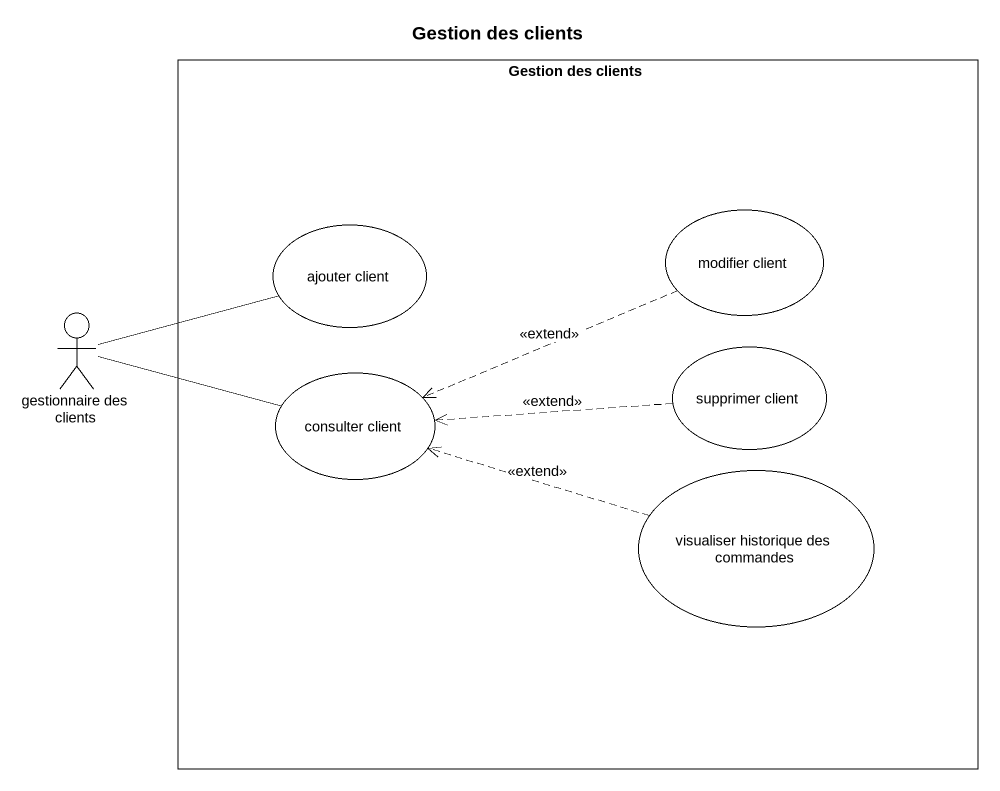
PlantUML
@startuml
title Gestion des clients
rectangle "Gestion des clients" as Gestion_des_clients {
  usecase "modifier client" as modifier_client
  usecase "ajouter client" as ajouter_client
  usecase "consulter client" as consulter_client
  usecase "supprimer client" as supprimer_client
  usecase "visualiser historique des commandes" as visualiser_historique_des
}
actor "gestionnaire des clients" as gestionnaire_des_clients
modifier_client .left.> consulter_client : <<extend>>
gestionnaire_des_clients -right- ajouter_client
gestionnaire_des_clients -right- consulter_client
supprimer_client .left.> consulter_client : <<extend>>
visualiser_historique_des .left.> consulter_client : <<extend>>
@enduml
